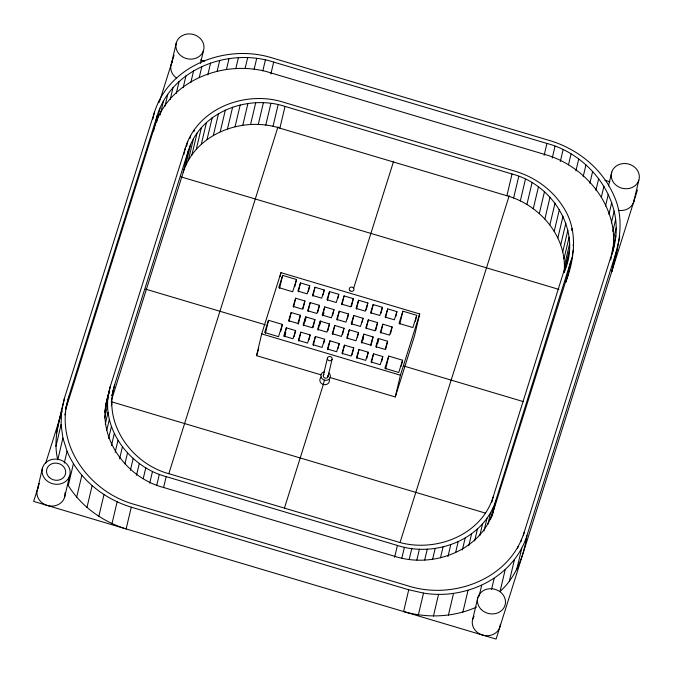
<?xml version="1.0" encoding="UTF-8"?>
<svg xmlns="http://www.w3.org/2000/svg" width="673" height="673" viewBox="0 0 673 673"><rect width="100%" height="100%" fill="white"/><g stroke="black" fill="none" stroke-linecap="round" stroke-linejoin="round"><path stroke-width="1.01" d="M64.499 397.979L61.613 411.094L61.083 424.562L62.909 438.056L57.769 459.819C52.578 438.914 59.88 418.202 64.499 397.979L154.462 112.189C169.495 64.507 227.314 43.451 272.658 58.071L550.119 140.682C578.149 149.162 602.932 169.318 614.34 196.617C625.251 220.879 618.344 247.311 611.749 271.631L614.634 258.525M66.77 404.195C57.213 449.127 92.041 492.93 134.449 504.405L407.712 585.762C452.29 600.324 509.52 579.461 524.116 532.461L612.724 250.987C627.859 204.432 591.929 155.261 546.947 143.45L273.684 62.093C229.106 47.522 171.876 68.385 157.28 115.394L68.671 396.86L65.601 409.142M572.471 256.009L495.883 500.367C483.534 540.133 435.111 557.782 397.398 545.458L166.189 476.627C128.131 466.633 97.736 425.033 110.54 385.637L185.512 147.488C197.862 107.722 246.284 90.064 283.998 102.389L515.207 171.228C534.858 177.108 552.592 189.836 563.427 207.385C577.257 228.374 575.179 255 567.322 277.772L568.037 273.087M568.264 257.237L493.073 497.162C480.943 536.213 433.404 553.543 396.372 541.445L169.36 473.851C131.992 464.042 102.145 423.199 114.713 384.519L188.322 150.685C200.453 111.642 247.992 94.313 285.024 106.41L512.035 173.996C551.944 184.2 580.95 229.056 565.455 269.116M111.44 400.334L183.182 172.448C195.313 133.405 242.852 116.076 279.884 128.173L506.895 195.759C539.973 204.945 567.726 237.123 564.1 272.565L569.24 250.802M612.203 253.57C621.179 208.916 586.427 165.751 544.373 154.336L271.11 72.97C226.532 58.408 169.31 79.271 154.706 126.272L65.626 409.579M567.718 274.163L566.111 282.012L570.855 262.218M570.696 261.317L568.281 273.095L493.317 511.244C480.909 551.061 432.571 568.643 394.824 556.344L163.623 487.504C124.009 477.275 93.404 432.731 109.228 392.519M37.41 489.439L42.559 467.676M56.473 432.857L61.613 411.094M55.935 446.325L61.083 424.562M66.105 407.745L68.671 396.86M64.886 414.913L65.592 411.943M64.246 463.108L67.056 451.238L62.909 438.056M152.83 119.113L154.462 112.189M64.507 497.507L69.647 475.744A14.141 12.526 13.3 0 0 52.595 459.339A14.141 12.526 13.3 0 0 46.075 480.051A14.141 12.526 13.3 0 0 69.647 475.744M73.416 463.781L68.267 485.544C81.408 506.55 102.574 521.71 126.137 528.936L131.285 507.173C103.247 498.685 78.463 478.528 67.056 451.238M158.921 102.725L159.619 99.755M153.537 131.218L157.28 115.394M156.649 122.124L159.922 108.277M171.262 64.255L176.402 42.492M160.132 115.058L163.404 101.211M164.952 106.183L167.762 94.313M170.185 99.562L172.995 87.692M76.68 497.154L81.828 475.39M176.276 93.354L179.085 81.483M105.417 406.685L108.925 391.846M105.627 406.408L110.54 385.637M104.66 412.246L107.932 398.399M104.584 418.101L107.621 405.247M183.174 87.675L185.975 75.805M105.266 424.167L108.067 412.297M111.962 395.556L113.131 390.609M112.147 395.396L114.713 384.519M86.952 507.535L92.092 485.771M111.382 405.743L111.853 403.766M106.738 430.333L109.312 419.447M190.804 82.636L193.605 70.766M108.58 438.485L111.382 426.606M200.453 63.422L203.49 50.559A14.141 12.526 13.3 0 0 186.438 34.155A14.141 12.526 13.3 0 0 179.918 54.866A14.141 12.526 13.3 0 0 203.49 50.559M111.474 445.526L114.275 433.656M199.284 77.353L201.858 66.467M183.872 154.411L185.512 147.488M98.813 516.427L103.962 494.663M186.572 146.411L187.742 141.465M115.159 452.34L117.968 440.47M189.988 138.453L190.695 135.492M183.182 172.448L188.322 150.685M185.378 166.542L190.518 144.779M193.908 131.63L194.379 129.653M207.806 74.854L210.607 62.984M188.272 160.67L193.412 138.907M119.601 458.818L122.402 446.948M191.889 154.941L197.029 133.17M196.23 149.44L201.378 127.677M217.135 71.237L219.709 60.36M124.934 463.857L127.508 452.979M201.294 144.283L206.434 122.52M111.987 523.619L117.127 501.856M207.023 139.563L212.163 117.8M130.377 470.351L133.187 458.481M226.448 69.504L229.022 58.618M213.358 135.382L218.506 113.619M136.518 475.273L139.328 463.403M220.214 131.807L225.362 110.044M235.802 68.638L238.377 57.752M143.24 478.562L145.814 467.685M227.482 128.913L232.631 107.15M245.073 68.612L247.639 57.735M149.717 483.18L152.527 471.31M235.045 126.734L240.194 104.971M254.116 69.378L256.682 58.501M156.784 485.166L159.35 474.288M242.776 125.287L247.925 103.524M163.623 487.504L166.189 476.627M262.823 70.858L265.398 59.981M250.549 124.572L255.698 102.809M258.247 124.555L263.395 102.792M270.874 73.963L273.684 62.093M265.759 125.186L270.908 103.423M272.994 126.415L278.142 104.652M279.884 128.173L285.024 106.41M320.886 374.811L256.548 355.655L261.696 333.892L280.969 272.649L419.7 313.954L414.56 335.718L395.278 396.961L329.938 377.511M265.465 333.152L268.502 320.289L282.374 324.42L280.742 331.352M280.035 276.611L280.969 272.649M279.598 288.246L282.643 275.383L296.515 279.514L294.875 286.437M284.242 336.744L286.345 327.835L295.598 330.594L294.194 336.525M284.856 336.525L285.789 332.563M289.062 321.433L291.165 312.524L300.419 315.284L298.316 324.184M293.563 307.14L295.666 298.24L304.911 300.991L303.043 308.907M298.383 291.83L300.486 282.929L309.731 285.68L308.335 291.619M298.778 341.068L300.881 332.168L310.135 334.918L308.966 339.865M303.599 325.757L305.702 316.857L314.947 319.608L313.08 327.524M305.054 321.61L305.996 317.656M308.099 311.473L310.203 302.564L319.448 305.323L317.816 312.247M312.911 296.162L315.023 287.253L324.268 290.013L323.099 294.959M313.315 345.392L315.418 336.492L324.664 339.242L323.73 343.205M318.127 330.09L320.239 321.181L329.484 323.94L327.844 330.864M319.826 324.95L320.76 320.996M322.628 315.797L324.731 306.896L333.985 309.647L332.58 315.578M323.242 315.578L323.94 312.609M327.448 300.486L329.551 291.586L338.805 294.337L337.863 298.29M327.844 349.724L329.947 340.816L339.2 343.575L338.031 348.521M332.664 334.414L334.767 325.513L344.021 328.264L342.616 334.195M323.343 375.349L327.465 357.943M337.165 320.121L339.268 311.22L348.513 313.971L347.344 318.918M341.985 304.81L344.088 295.91L353.333 298.661L351.466 306.577M323.343 384.476L324.369 380.119M327.97 376.729L332.083 359.315A2.414 2.137 13.3 0 0 329.173 356.513A2.414 2.137 13.3 0 0 328.062 360.055A2.414 2.137 13.3 0 0 332.083 359.315M342.38 354.048L344.483 345.148L353.729 347.899L352.097 354.822M347.201 338.738L349.304 329.837L358.549 332.588L357.38 337.535M351.693 324.453L353.805 315.544L363.05 318.304L362.116 322.258M356.513 309.143L358.616 300.234L367.87 302.993L366.23 309.916M356.909 358.381L359.02 349.472L368.266 352.231L366.861 358.162M361.729 343.07L363.841 334.161L373.086 336.921L370.983 345.821M362.957 339.907L363.656 336.946M366.23 328.777L368.333 319.877L377.587 322.628L375.711 330.544M371.05 313.467L373.153 304.566L382.407 307.317L381.002 313.256M371.446 362.705L373.549 353.805L382.802 356.555L381.633 361.502M376.266 347.394L378.369 338.494L387.623 341.245L385.747 349.161M377.73 343.247L378.663 339.293M380.767 333.101L382.87 324.201L392.115 326.952L390.483 333.884M385.587 317.791L387.69 308.89L396.935 311.641L395.766 316.588M385.696 368.947L388.733 356.093L402.614 360.223L401.209 366.154M399.838 324.041L402.875 311.178L416.747 315.309L415.342 321.248M395.278 396.961L400.427 375.198L419.7 313.954M394.597 557.337L397.398 545.458M401.84 558.127L404.414 547.25M409.209 559.381L411.783 548.503M131.285 507.173L408.738 589.784L403.598 611.547C427.506 618.445 453.711 617.267 476.526 607.096M416.856 560.029L419.43 549.151M506.895 195.759L512.035 173.996M424.697 560.012L427.271 549.134M513.608 198.055L518.757 176.292M418.379 614.844L423.527 593.081C465.556 600.181 513.642 577.964 526.934 535.658L616.897 249.868M432.613 559.28L435.187 548.402M520.313 200.975L525.453 179.211M440.487 557.808L443.061 546.93M526.9 204.542L532.049 182.778M433.437 616.056L438.577 594.293M447.957 556.579L450.767 544.709M544.146 155.32L546.947 143.45M533.268 208.748L538.417 186.985M455.596 552.642L458.17 541.757M552.222 158.088L555.032 146.209M539.3 213.577L544.449 191.805M462.343 549.992L465.152 538.122M448.386 615.147L453.535 593.384M544.878 218.977L550.018 197.214M468.795 545.727L471.605 533.857M560.298 161.596L563.099 149.726M474.633 540.924L477.443 529.054M549.883 224.9L555.032 203.137M479.782 535.674L482.591 523.804M568.466 164.902L571.032 154.016M462.873 612.136L468.013 590.372M554.241 231.26L559.389 209.496M483.98 531.064L487.016 518.202M491.904 502.108L493.073 497.162M487.9 524.233L490.701 512.363M490.609 519.245L493.654 506.382M492.148 516.191L495.883 500.367M557.867 237.948L563.015 216.184M575.895 170.95L578.704 159.08M560.71 244.871L565.85 223.108M472.757 619.059L477.906 597.296M479.1 596.219L481.666 585.333M562.737 251.895L567.886 230.132M583.155 176.763L585.956 164.893M563.966 258.928L569.106 237.165M571.613 230.376L572.084 228.399M564.403 265.843L569.543 244.08M564.807 271.253L566.683 263.336M491.584 589.279L494.159 578.401M573.068 245.578L573.539 243.601M568.323 271.219L569.257 267.257M572.294 254.394L573.463 249.447M589.859 183.275L592.669 171.396M505.179 569.728L500.039 591.491C515.964 577.089 523.586 556.403 526.934 535.658M595.891 190.4L598.701 178.53M509.318 581.312L514.466 559.549M517.52 548.621L517.991 546.644M601.368 197.063L603.942 186.185M521.003 541.555L521.474 539.578M523.417 535.43L524.116 532.461M516.628 569.863L521.777 548.1M608.476 185.958L611.749 172.111M605.498 206.106L608.308 194.236M608.922 214.435L611.723 202.565M611.37 222.898L614.171 211.028M612.842 231.352L615.644 219.482M613.364 239.689L616.174 227.819M612.068 251.736L615.812 235.903M610.621 259.896L611.32 256.926M611.791 254.949L612.724 250.987M612.287 253.544L614.626 243.651M614.87 257.532L619.783 236.761M633.688 201.942L638.837 180.171A14.141 12.526 13.3 0 0 621.776 163.766A14.141 12.526 13.3 0 0 615.257 184.478A14.141 12.526 13.3 0 0 638.837 180.171M39.295 483.466L33.65 501.402L496.085 639.081L637.457 189.979M45.562 463.554L62.152 410.858M159.661 101.093L174.08 55.287M168.822 473.666L278.008 126.818M256.548 355.655L258.726 348.74M268.502 320.289L264.649 332.538L278.521 336.668L282.374 324.42M282.643 275.383L278.782 287.632L292.662 291.762L296.515 279.514M286.345 327.835L283.779 336.004L293.024 338.755L295.598 330.594M291.165 312.524L288.599 320.693L297.845 323.444L300.419 315.284M295.666 298.24L293.1 306.4L302.345 309.159L304.911 300.991M300.486 282.929L297.912 291.098L307.166 293.849L309.731 285.68M300.881 332.168L298.316 340.328L307.561 343.087L310.135 334.918M305.702 316.857L303.128 325.017L312.381 327.776L314.947 319.608M310.203 302.564L307.628 310.733L316.882 313.483L319.448 305.323M315.023 287.253L312.449 295.422L321.694 298.173L324.268 290.013M315.418 336.492L312.844 344.66L322.098 347.411L324.664 339.242M320.239 321.181L317.664 329.349L326.91 332.1L329.484 323.94M324.731 306.896L322.165 315.057L331.41 317.816L333.985 309.647M329.551 291.586L326.985 299.746L336.231 302.505L338.805 294.337M329.947 340.816L327.381 348.984L336.626 351.735L339.2 343.575M334.767 325.513L332.201 333.673L341.447 336.433L344.021 328.264M339.268 311.22L336.693 319.389L345.947 322.14L348.513 313.971M344.088 295.91L341.514 304.078L350.768 306.829L353.333 298.661M284.435 508.09L323.562 383.787M353.544 288.549L393.621 161.234M344.483 345.148L341.909 353.308L351.163 356.067L353.729 347.899M349.304 329.837L346.73 338.006L355.983 340.757L358.549 332.588M353.805 315.544L351.23 323.713L360.476 326.464L363.05 318.304M358.616 300.234L356.051 308.402L365.296 311.153L367.87 302.993M359.02 349.472L356.446 357.641L365.691 360.392L368.266 352.231M363.841 334.161L361.266 342.33L370.512 345.081L373.086 336.921M368.333 319.877L365.767 328.037L375.012 330.796L377.587 322.628M373.153 304.566L370.587 312.726L379.833 315.486L382.407 307.317M373.549 353.805L370.983 361.965L380.228 364.724L382.802 356.555M378.369 338.494L375.803 346.654L385.049 349.413L387.623 341.245M382.87 324.201L380.295 332.369L389.549 335.12L392.115 326.952M387.69 308.89L385.116 317.059L394.37 319.81L396.935 311.641M388.733 356.093L384.88 368.341L398.752 372.472L402.614 360.223M402.875 311.178L399.022 323.427L412.894 327.558L416.747 315.309M400.04 542.505L509.225 195.658M408.738 589.784L423.527 593.081M200.554 59.905L204.558 61.092M604.926 180.297L609.923 181.786M180.894 176.848L558.884 289.382M145.553 289.121L265.179 324.739M403.909 366.045L523.544 401.663M261.696 333.892L400.427 375.198M111.213 401.697L485.183 513.036M176.318 77.925A14.141 12.526 13.3 0 1 172.17 62.152M64.936 492.821A14.141 12.526 13.3 0 1 48.523 505.768A14.141 12.526 13.3 0 1 38.327 487.336M500.359 624.224A14.141 12.535 13.3 0 1 482.533 635.06A14.141 12.535 13.3 0 1 474.011 616.375M634.151 199.696A14.141 12.526 13.3 0 1 618.908 210.397M329.324 379.74A4.829 4.282 13.3 0 1 326.397 384.476A4.829 4.282 13.3 0 1 320.533 382.441A4.829 4.282 13.3 0 1 321.458 377.006M328.92 373.044A4.829 4.282 13.3 0 1 328.432 379.681A4.829 4.282 13.3 0 1 321.257 377.545A4.829 4.282 13.3 0 1 324.672 371.782M327.86 375.29A2.414 2.137 13.3 0 1 326.834 377.974A2.414 2.137 13.3 0 1 323.705 377.191A2.414 2.137 13.3 0 1 324.075 374.348M481.414 609.662A14.141 12.526 13.3 0 0 504.994 605.355A14.141 12.526 13.3 0 0 487.933 588.951A14.141 12.526 13.3 0 0 481.414 609.662M49.255 477.401A9.658 8.556 13.3 0 0 65.348 474.465A9.658 8.556 13.3 0 0 53.705 463.26A9.658 8.556 13.3 0 0 49.255 477.401M349.91 290.643A2.414 2.137 13.3 0 0 353.931 289.912A2.414 2.137 13.3 0 0 351.02 287.11A2.414 2.137 13.3 0 0 349.91 290.643"/></g></svg>
